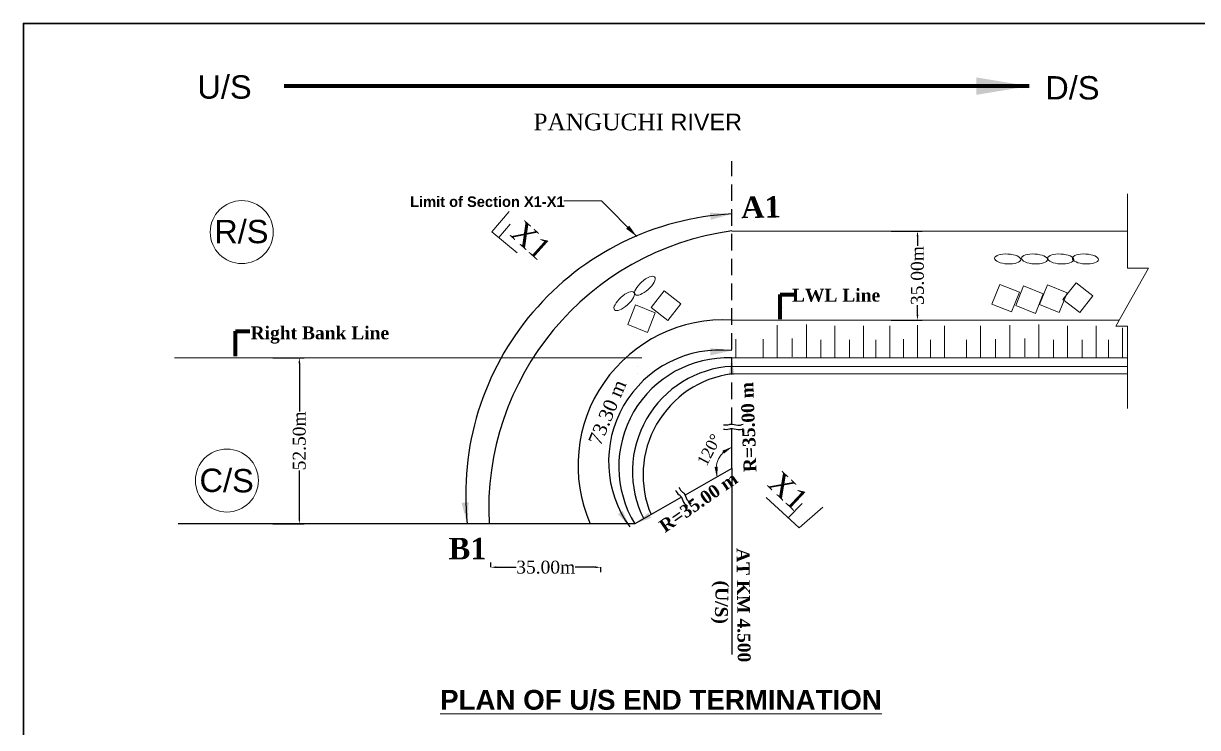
# Model space of a CAD drawing. Header units: metres. Extents: x -1354 to 3686, y -9962 to -7697.
# Drawn here: x 455 to 543.8, y -8970.3 to -8917.1 of the extents above; entities that cross this region are included whole.
import ezdxf

# ---------------------------------------------------------------- set-up
doc = ezdxf.new("R2010")
doc.units = ezdxf.units.M
doc.linetypes.add('DASHED2', pattern=[0.375, 0.25, -0.125])
doc.layers.add('LINE', color=7, linetype='Continuous')
doc.styles.add('Arial B heading -200', font='arialbd.ttf', dxfattribs={"height": 0.6})
doc.styles.add('Arial-200', font='arial.ttf')
doc.styles.get("Standard").update_dxf_attribs({"font": 'times.ttf'})
doc.dimstyles.get("Standard").update_dxf_attribs({"dimtxt": 0.5, "dimasz": 0.4075, "dimexe": 0.364, "dimexo": 0.219, "dimgap": 0.09, "dimtad": 0, "dimdec": 0, "dimlfac": 1000, "dimzin": 0, "dimdsep": 46, "dimtxsty": 'Standard', "dimcen": 0.09, "dimadec": 0, "dimazin": 0, "dimtfac": 1, "dimtdec": 0, "dimtofl": 0, "dimtmove": 0, "dimatfit": 3, "dimfxl": 1, "dimtolj": 1, "dimtzin": 0, "dimarcsym": 0})

# ---------------------------------------------------------------- blocks, each defined once
blk = doc.blocks.new('*D428')
at = {"color": 0, "linetype": 'ByBlock', "lineweight": -2, "ltscale": 0.5}
for p, q in [((520.615, -8932.79), (522.972, -8932.79)), ((522.608, -8933.197), (522.608, -8933.923)), ((522.608, -8939.123), (522.608, -8938.397)), ((520.615, -8939.53), (522.972, -8939.53))]:
    blk.add_line(p, q, dxfattribs=at)
at = {"color": 0, "linetype": 'ByBlock', "lineweight": -3, "ltscale": 0.5}
for points in [[(522.54, -8933.197), (522.676, -8933.197), (522.608, -8932.79)], [(522.54, -8939.123), (522.676, -8939.123), (522.608, -8939.53)]]:
    blk.add_solid(points, dxfattribs=at)
at = {"layer": 'Defpoints', "color": 0, "linetype": 'ByBlock', "lineweight": -3, "ltscale": 0.5}
for p in [(520.396, -8932.79), (520.396, -8939.53), (522.608, -8939.53)]:
    blk.add_point(p, dxfattribs=at)
at = {"color": 0, "linetype": 'ByBlock', "lineweight": 18, "ltscale": 0.5, "insert": (522.608, -8936.16), "char_height": 0.5, "attachment_point": 5, "rotation": 90}
blk.add_mtext('\\A1;{\\H1.95x;35.00m}', dxfattribs=at)
blk = doc.blocks.new('*D429')
at = {"color": 0, "linetype": 'ByBlock', "lineweight": -2, "ltscale": 0.5}
for p, q in [((490.34, -8958.226), (490.34, -8957.862)), ((490.747, -8958.226), (492.257, -8958.226)), ((498.24, -8958.226), (496.731, -8958.226)), ((498.648, -8958.226), (498.648, -8958.59))]:
    blk.add_line(p, q, dxfattribs=at)
at = {"color": 0, "linetype": 'ByBlock', "lineweight": -3, "ltscale": 0.5}
for points in [[(490.747, -8958.158), (490.747, -8958.294), (490.34, -8958.226)], [(498.24, -8958.158), (498.24, -8958.294), (498.648, -8958.226)]]:
    blk.add_solid(points, dxfattribs=at)
at = {"layer": 'Defpoints', "color": 0, "linetype": 'ByBlock', "lineweight": -3, "ltscale": 0.5}
for p in [(490.34, -8958.435), (498.648, -8958.226), (498.648, -8958.226)]:
    blk.add_point(p, dxfattribs=at)
at = {"color": 0, "linetype": 'ByBlock', "lineweight": 18, "ltscale": 0.5, "insert": (494.494, -8958.226), "char_height": 0.5, "attachment_point": 5}
blk.add_mtext('\\A1;{\\H1.95x;35.00m}', dxfattribs=at)
blk = doc.blocks.new('*D430')
at = {"color": 0, "linetype": 'ByBlock', "lineweight": -2, "ltscale": 0.5}
for p, q in [((473.869, -8942.386), (476.226, -8942.386)), ((475.862, -8942.793), (475.862, -8946.435)), ((475.862, -8954.541), (475.862, -8950.899)), ((473.869, -8954.949), (476.226, -8954.949))]:
    blk.add_line(p, q, dxfattribs=at)
at = {"color": 0, "linetype": 'ByBlock', "lineweight": -3, "ltscale": 0.5}
for points in [[(475.794, -8942.793), (475.93, -8942.793), (475.862, -8942.386)], [(475.794, -8954.541), (475.93, -8954.541), (475.862, -8954.949)]]:
    blk.add_solid(points, dxfattribs=at)
at = {"layer": 'Defpoints', "color": 0, "linetype": 'ByBlock', "lineweight": -3, "ltscale": 0.5}
for p in [(473.65, -8942.386), (473.65, -8954.949), (475.862, -8954.949)]:
    blk.add_point(p, dxfattribs=at)
at = {"color": 0, "linetype": 'ByBlock', "lineweight": 18, "ltscale": 0.5, "insert": (475.862, -8948.667), "char_height": 0.5, "attachment_point": 5, "rotation": 90}
blk.add_mtext('\\A1;{\\H1.95x;52.50m}', dxfattribs=at)

msp = doc.modelspace()

# ---------------------------------------------------------------- linework, layer by layer
at = {"color": 0, "linetype": 'DASHED2', "lineweight": -3, "ltscale": 5}
msp.add_line((508.56679, -8947.386853), (508.56679, -8927.504492), dxfattribs=at)
at = {"linetype": 'ByBlock', "lineweight": 18, "ltscale": 0.5}
msp.add_line((498.722461, -8930.498192), (495.873651, -8930.498192), dxfattribs=at)
at = {"color": 0, "linetype": 'Continuous', "lineweight": -3, "ltscale": 0.5}
for p, q in [((508.564679, -8950.740757), (508.576341, -8947.7209)), ((508.56679, -8950.748428), (505.044274, -8952.767588)), ((508.564683, -8950.739933), (508.564683, -8964.817038)), ((504.756229, -8952.9327), (501.239567, -8954.948504)), ((501.239567, -8954.948504), (466.695933, -8954.948504))]:
    msp.add_line(p, q, dxfattribs=at)
for centre, radius, start, end in [((509.692709, -8952.716577), 21.24957, 93.03726919, 186.02912454), ((511.430809, -8953.844747), 21.24957, 97.74590502, 182.9774298), ((507.95349, -8950.5319), 11.019579, 86.80952732, 203.62795605), ((507.688453, -8950.229492), 8.442007, 84.02793138, 215.85331464), ((508.271107, -8950.631619), 8.250942, 87.94629337, 211.54708558), ((509.017267, -8950.979878), 7.963923, 93.24265544, 206.76417091), ((509.564636, -8951.24482), 7.709647, 97.43655763, 202.91690131)]:
    msp.add_arc(centre, radius, start, end, dxfattribs=at)
for points in [[(507.926619, -8947.44681), (508.367928, -8947.429627), (508.476818, -8947.39526), (509.009823, -8947.481173), (509.433936, -8947.406717)], [(507.938553, -8947.780911), (508.379862, -8947.763728), (508.488753, -8947.729361), (509.021757, -8947.815274), (509.445871, -8947.740818)], [(504.306537, -8952.400911), (504.577699, -8952.749508), (504.669088, -8952.817964), (504.909914, -8953.301159), (505.217595, -8953.602405)], [(504.571075, -8952.196496), (504.842237, -8952.545093), (504.933626, -8952.613549), (505.174452, -8953.096744), (505.482133, -8953.397989)]]:
    msp.add_spline(points, degree=3, dxfattribs=at)
at = {"linetype": 'ByBlock', "lineweight": 18, "ltscale": 0.5}
for points in [[(506.975519, -8931.942456), (506.917014, -8931.402282), (508.56679, -8931.496857)], [(506.95444, -8942.195284), (506.924194, -8941.652793), (508.56679, -8941.833302)], [(488.125457, -8953.354363), (488.666001, -8953.29938), (488.560678, -8954.948504)]]:
    msp.add_solid(points, dxfattribs=at)
at = {"layer": 'LINE', "color": 7, "lineweight": 18, "ltscale": 0.5}
for p, q in [((538.495145, -8929.96729), (538.495145, -8935.612427)), ((508.561581, -8932.789859), (538.495145, -8932.789859)), ((540.071508, -8935.612427), (537.602882, -8939.99458)), ((538.495145, -8935.612427), (540.071508, -8935.612427)), ((508.56679, -8939.530191), (537.864489, -8939.530191)), ((511.993105, -8942.366279), (511.993105, -8939.910851)), ((514.202773, -8942.322993), (514.202773, -8939.867565)), ((516.369105, -8942.409566), (516.369105, -8939.954137)), ((518.535437, -8942.409566), (518.535437, -8939.954137)), ((520.528465, -8942.409566), (520.528465, -8939.954137)), ((522.608145, -8942.366279), (522.608145, -8939.910851)), ((524.660761, -8942.412399), (524.660761, -8939.956971)), ((527.373371, -8942.409566), (527.373371, -8939.954137)), ((529.583029, -8942.366279), (529.583029, -8939.910851)), ((531.792697, -8942.322993), (531.792697, -8939.867565)), ((533.959029, -8942.409566), (533.959029, -8939.954137)), ((536.125362, -8942.409566), (536.125362, -8939.954137)), ((537.602882, -8939.99458), (538.495145, -8939.99458)), ((538.495145, -8939.99458), (538.495145, -8946.223907)), ((538.11839, -8942.409566), (538.11839, -8940.1155)), ((508.863953, -8942.343761), (508.863953, -8940.974804)), ((510.927333, -8942.344551), (510.927333, -8940.975594)), ((513.137001, -8942.301265), (513.137001, -8940.932308)), ((515.303333, -8942.387837), (515.303333, -8941.01888)), ((517.469665, -8942.387837), (517.469665, -8941.01888)), ((519.462693, -8942.387837), (519.462693, -8941.01888)), ((521.542373, -8942.344551), (521.542373, -8940.975594)), ((523.594989, -8942.390671), (523.594989, -8941.021714)), ((526.307598, -8942.387837), (526.307598, -8941.01888)), ((528.517257, -8942.344551), (528.517257, -8940.975594)), ((530.726925, -8942.301265), (530.726925, -8940.932308)), ((532.893257, -8942.387837), (532.893257, -8941.01888)), ((535.059589, -8942.387837), (535.059589, -8941.01888)), ((537.052617, -8942.387837), (537.052617, -8941.01888)), ((508.553042, -8943.029497), (538.495145, -8943.029497)), ((508.56075, -8943.600812), (538.495145, -8943.600812))]:
    msp.add_line(p, q, dxfattribs=at)
at = {"layer": 'LINE', "color": 7, "lineweight": 9, "ltscale": 0.5}
for p, q in [((491.737014, -8931.303225), (490.426048, -8932.843127)), ((490.426048, -8932.843127), (492.3284, -8934.452093)), ((490.426048, -8932.843127), (492.3284, -8934.452093)), ((491.795905, -8932.26378), (490.94217, -8933.279651)), ((491.123301, -8942.385976), (466.43008, -8942.385976)), ((486.776094, -8942.386767), (468.49346, -8942.386767)), ((499.687759, -8942.385976), (485.469084, -8942.385976)), ((501.751139, -8942.386767), (487.532463, -8942.386767)), ((508.561581, -8942.386767), (538.495145, -8942.386767)), ((501.406131, -8943.029497), (501.406131, -8943.029497)), ((501.406131, -8943.600812), (501.406131, -8943.600812)), ((513.653697, -8955.253431), (511.16389, -8952.949565)), ((513.653697, -8955.253431), (511.16389, -8952.949565)), ((513.891546, -8953.398103), (512.816499, -8954.478755))]:
    msp.add_line(p, q, dxfattribs=at)
at = {"layer": 'LINE', "color": 7, "lineweight": 30, "ltscale": 0.5}
msp.add_lwpolyline([(454.99901, -9021.774946), (454.99901, -8917.091273), (603.036527, -8917.091273), (603.036527, -9021.774946), (454.99901, -9021.774946)], close=True, dxfattribs=at)
at = {"layer": 'LINE', "color": 7, "lineweight": 9, "ltscale": 0.5}
for points in [[(503.728659, -8939.560046), (504.715384, -8938.295289), (503.450628, -8937.308564), (502.463902, -8938.573321)], [(529.72875, -8938.913839), (530.329422, -8937.426416), (528.841998, -8936.825743), (528.241326, -8938.313167)], [(531.521212, -8939.024471), (532.121885, -8937.537047), (530.634461, -8936.936375), (530.033789, -8938.423799)], [(533.330789, -8938.947264), (533.931462, -8937.45984), (532.444038, -8936.859167), (531.843365, -8938.346591)], [(534.876915, -8938.964016), (535.86364, -8937.699259), (534.598883, -8936.712533), (533.612158, -8937.97729)], [(502.182534, -8940.471753), (502.783206, -8938.984329), (501.295782, -8938.383657), (500.69511, -8939.871081)]]:
    msp.add_lwpolyline(points, close=True, dxfattribs=at)
msp.add_lwpolyline([(513.653697, -8955.253431), (515.442309, -8953.671269)], dxfattribs=at)
at = {"layer": 'LINE', "color": 7, "lineweight": 18, "ltscale": 0.5}
for centre in [(471.504491, -8932.87494), (470.382707, -8951.665596)]:
    msp.add_circle(centre, 2.381398, dxfattribs=at)
at = {"layer": 'LINE', "color": 7, "lineweight": 9, "ltscale": 0.5}
msp.add_arc((509.148055, -8950.828143), 1.781692, 108.83549045, 198.19126912, dxfattribs=at)
at = {"layer": 'LINE', "color": 7, "lineweight": 9, "ltscale": 0.5, "extrusion": (0, 0, -1)}
for centre, major_axis in [((529.432793, -8934.90549), (0.987354, -0.052556)), ((531.463052, -8934.90549), (0.987354, -0.052556)), ((533.441309, -8934.90549), (0.987354, -0.052556)), ((535.312311, -8934.90549), (0.987354, -0.052556)), ((501.993513, -8936.928683), (0.735328, 0.661002)), ((500.432358, -8938.09332), (0.735328, 0.661002))]:
    msp.add_ellipse(centre, major_axis=major_axis, ratio=0.379800122, dxfattribs=at)
at = {"layer": 'LINE', "color": 7, "lineweight": 9, "ltscale": 0.5}
for points in [[(508.33478, -8943.685098), (508.76812, -8943.688475), (508.561581, -8942.386767)], [(507.851966, -8949.409162), (507.977624, -8949.628508), (508.572832, -8949.141862)], [(507.506214, -8950.617221), (507.254663, -8950.642213), (507.455413, -8951.38437)], [(500.32292, -8953.964349), (499.958852, -8954.199402), (500.846045, -8955.174077)], [(502.470828, -8954.489901), (502.260647, -8954.11093), (501.228826, -8954.930959)]]:
    msp.add_solid(points, dxfattribs=at)

# ---------------------------------------------------------------- texts
for s, height, style, p in [('U/S', 1.7660951, 'Arial-200', (468.146467, -8922.777939)), ('D/S', 1.7660951, 'Arial-200', (532.26768, -8922.841132)), ('Limit of Section X1-X1', 0.79237529, 'Arial B heading -200', (484.239121, -8930.968004)), ('R/S', 1.7660951, 'Arial-200', (469.419088, -8933.713491))]:
    msp.add_text(s, height=height, dxfattribs=dict(at, style=style)).set_placement(p)
at = {"layer": 'LINE', "color": 7, "lineweight": 9, "ltscale": 0.5, "style": 'Arial-200'}
msp.add_text('C/S', height=1.7660951, rotation=359.29153605, dxfattribs=at).set_placement((468.298224, -8952.520002))
at = {"layer": 'LINE', "color": 7, "lineweight": 9, "ltscale": 0.5}
for s, insert, char_height, width, attachment_point in [('{\\C0;PANGUCHI\\fArial|b0|i0|c0|p34; RIVER}', (493.567064, -8923.907636), 1.26523018, 49.69258669, 1), ('{\\fTimes New Roman|b1|i0|c0|p18;LWL Line}', (519.786482, -8938.155878), 0.97519531, 35.02869844, 9), ('{\\fTimes New Roman|b1|i0|c0|p18;Right Bank Line}', (482.649394, -8941.309503), 0.97519531, 35.02869844, 9), ('{\\fTimes New Roman|b1|i0|c0|p18;B1}', (487.149837, -8957.633582), 1.62532551, 58.38116407, 7)]:
    msp.add_mtext(s, dxfattribs=dict(at, insert=insert, char_height=char_height, width=width, attachment_point=attachment_point))
for s, insert, char_height, width, attachment_point, rotation in [('{\\fTimes New Roman|b1|i0|c0|p18;A1}', (509.279998, -8931.821518), 1.62532551, 58.38116407, 7, 1.15995136), ('X1', (491.712205, -8933.088154), 1.6253255, 58.38116407, 7, 318.06538144), ('{\\fTimes New Roman|b1|i0|c0|p18;R=35.00 m}', (510.206319, -8944.20316), 0.97519531, 35.02869844, 9, 92.1233567), ('{\\fTimes New Roman|b1|i0|c0|p18;R=35.00 m}', (502.958769, -8954.841095), 0.97519531, 35.02869844, 1, 34.72855464), ('X1', (511.165573, -8952.017767), 1.6253255, 58.38116407, 7, 316.79627219), ('{\\fTimes New Roman|b1|i0|c0|p18;AT KM 4.500}', (509.998345, -8965.404595), 0.97519531, 35.02869844, 3, 270.68196656), ('{\\fTimes New Roman|b1|i0|c0|p18;(U/S)}', (508.248545, -8962.519985), 0.97519531, 35.02869844, 3, 268.65702632)]:
    msp.add_mtext(s, dxfattribs=dict(at, insert=insert, char_height=char_height, width=width, attachment_point=attachment_point, rotation=rotation))
at = {"layer": 'LINE', "color": 7, "lineweight": 9, "ltscale": 0.5, "attachment_point": 5}
for s, insert, char_height, rotation in [('73.30 m', (499.162147, -8946.511977), 1.0400474, 67.28136023), ('\\A1;120°', (506.855256, -8949.338752), 0.8667062, 61.90764756)]:
    msp.add_mtext(s, dxfattribs=dict(at, insert=insert, char_height=char_height, rotation=rotation))
at = {"layer": 'LINE', "color": 7, "lineweight": 9, "ltscale": 0.5, "insert": (486.503009, -8967.502138), "char_height": 1.2, "width": 43.44134988, "attachment_point": 1, "style": 'Arial B heading -200'}
msp.add_mtext('{\\H1.25x;\\LPLAN OF U/S END TERMINATION\\fTimes New Roman|b1|i0|c0|p18;\\H0.8x; }', dxfattribs=at)

# ---------------------------------------------------------------- dimensions: what is measured, and where the dimension line sits
at = {"linetype": 'ByBlock', "lineweight": 18, "ltscale": 0.5}
for base, p1, p2, angle, text, picture, middle in [((522.608145, -8939.530191), (520.396296, -8932.789859), (520.396296, -8939.530191), 90, '{\\H1.95x;35.00m}', '*D428', (522.608145, -8936.160025)), ((475.861653, -8954.948504), (473.649804, -8942.385976), (473.649804, -8954.948504), 90, '{\\H1.95x;52.50m}', '*D430', (475.861653, -8948.66724)), ((498.647848, -8958.225589), (490.339593, -8958.434847), (498.647848, -8958.225589), 180, '{\\H1.95x;35.00m}', '*D429', (494.493721, -8958.225589))]:
    dim = msp.add_linear_dim(base=base, p1=p1, p2=p2, angle=angle, text=text, dimstyle='Standard', override={"dimfxl": 700, "dimfxlon": 1}, dxfattribs=at)
    dim.commit()
    dim.dimension.update_dxf_attribs({"geometry": picture, "text_midpoint": middle})

# ---------------------------------------------------------------- leaders
msp.add_leader([(501.392254, -8933.217923), (498.722461, -8930.498192)], dimstyle='Standard', override={"dimasz": 1, "dimgap": 0.09, "dimtad": 0, "dimfxl": 700, "dimfxlon": 1}, dxfattribs=at)
at = {"layer": 'LINE', "color": 7, "lineweight": 9, "ltscale": 0.5}
for points, override in [([(531.063215, -8921.830566), (474.70583, -8921.830566)], {"dimtxt": 1.2, "dimasz": 4, "dimclrd": 7, "dimclre": 7, "dimclrt": 7, "dimlwd": 65535, "dimlwe": 65535}), ([(512.228413, -8939.46974), (512.228413, -8937.583964), (513.328211, -8937.583964)], {"dimtxt": 1.2, "dimasz": 0.9, "dimclrd": 7, "dimclre": 7, "dimclrt": 7, "dimlwd": 65535, "dimlwe": 65535}), ([(471.029051, -8942.246947), (471.029051, -8940.361171), (472.128848, -8940.361171)], {"dimtxt": 1.2, "dimasz": 0.9, "dimclrd": 7, "dimclre": 7, "dimclrt": 7, "dimlwd": 65535, "dimlwe": 65535})]:
    msp.add_leader(points, dimstyle='Standard', override=override, dxfattribs=at)

doc.saveas('drawing.dxf')
